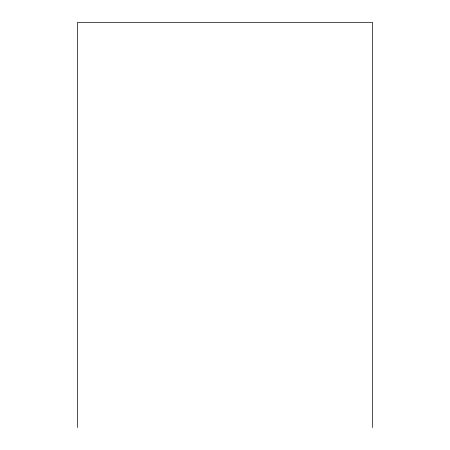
<?xml version="1.0" encoding="UTF-8"?>
<svg xmlns="http://www.w3.org/2000/svg" width="450" height="450" viewBox="0 0 450 450"><rect width="100%" height="100%" fill="white"/><g stroke="black" fill="none" stroke-linecap="round" stroke-linejoin="round"><path stroke-width="0.67" d="M372.594 427.5L372.594 22.5L77.406 22.5L77.406 427.5"/></g></svg>
